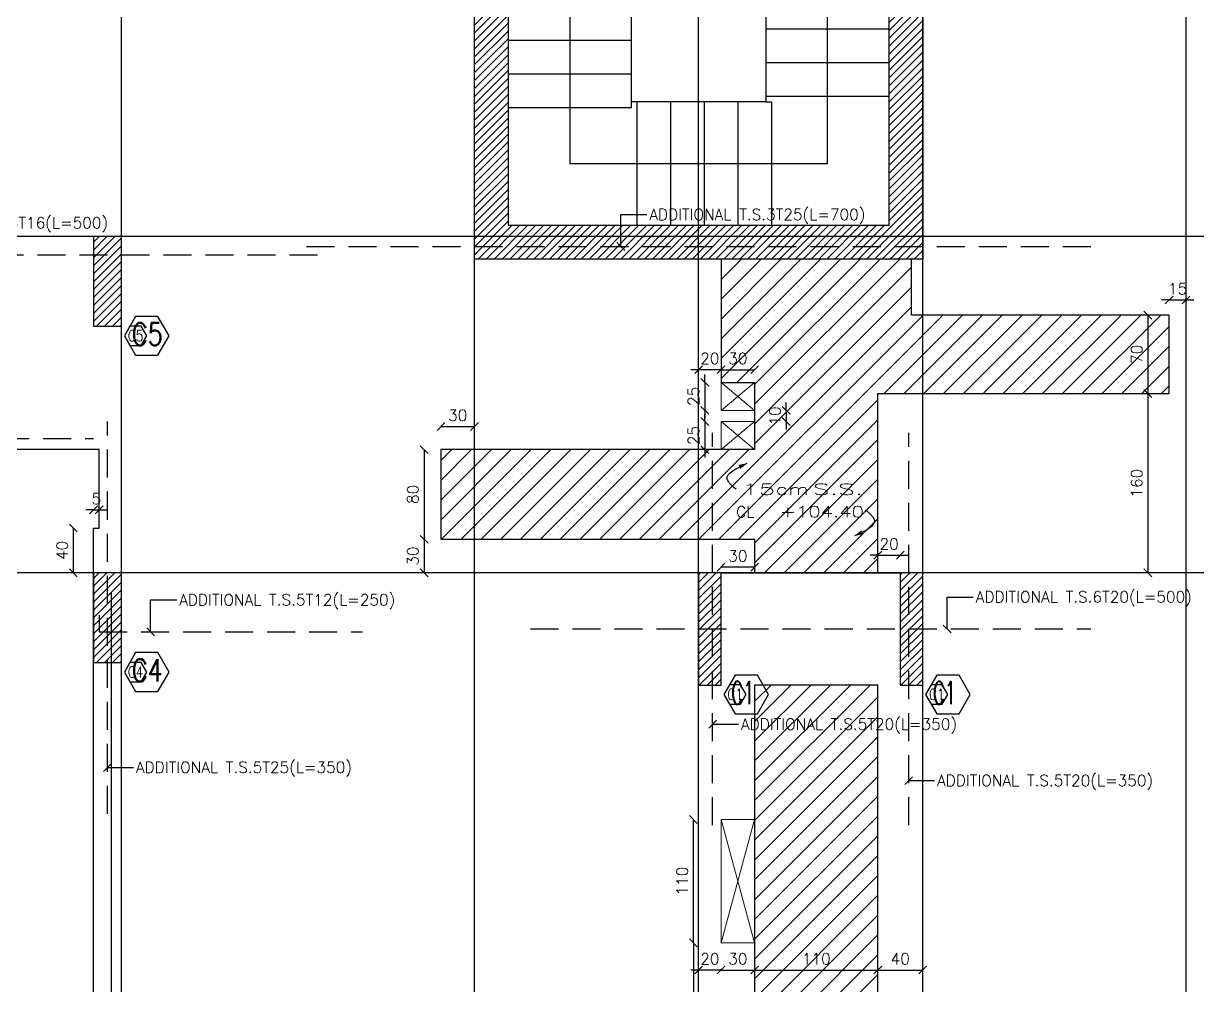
# Model space of a CAD drawing. Header units: inches. Extents: x -48 to 777, y -156 to 510.
# Drawn here: x 328.15 to 338.63, y 236.18 to 244.76 of the extents above; entities that cross this region are included whole.
import ezdxf
from ezdxf.enums import TextEntityAlignment as Align

# ---------------------------------------------------------------- set-up
doc = ezdxf.new("R2010")
doc.units = ezdxf.units.IN
doc.header["$MEASUREMENT"] = 0
doc.linetypes.add('HIDDEN', pattern=[0.375, 0.25, -0.125])
doc.layers.get('Defpoints').update_dxf_attribs({"lineweight": 5})
for name, color, linetype in [('Str-Axes', 8, 'Continuous'), ('str-col-hatch', 8, 'Continuous'), ('str-COL-TAG-100', 1, 'Continuous'), ('str-COL-TAG-50', 7, 'Continuous'), ('str-columns', 3, 'Continuous'), ('str-slab-bottom-reinf.', 1, 'Continuous'), ('str-slab-top', 1, 'Continuous'), ('str-stairs', 2, 'Continuous'), ('str-sunken-slabs', 5, 'Continuous'), ('str-walls', 5, 'Continuous')]:
    doc.layers.add(name, color=color, linetype=linetype)
doc.layers.add('str-shaft', color=1, linetype='Continuous', lineweight=5)
doc.styles.add('ROMAN', font='ROMANS.SHX')
doc.styles.add('ROMANS', font='romans__.ttf', dxfattribs={"height": 0.14})
doc.dimstyles.new('structure', dxfattribs={"dimtxt": 0.1, "dimasz": 0.07, "dimexe": 0.18, "dimexo": 1, "dimgap": 0.05, "dimtad": 1, "dimdec": 1, "dimlfac": 100, "dimrnd": 0.5, "dimdsep": 46, "dimtxsty": 'ROMAN', "dimblk1": 'OBLIQUE', "dimblk2": 'OBLIQUE', "dimsah": 1, "dimcen": 0.009, "dimse1": 1, "dimse2": 1, "dimclrd": 4, "dimclre": 9, "dimclrt": 1, "dimadec": 0, "dimazin": 0, "dimtfac": 0.066667, "dimtdec": 1, "dimtix": 1, "dimtmove": 2, "dimatfit": 3, "dimldrblk": 'OBLIQUE', "dimfxl": 0.18, "dimtolj": 1, "dimarcsym": 0})

# ---------------------------------------------------------------- blocks, each defined once
blk = doc.blocks.new('tags')
at = {"layer": 'str-COL-TAG-100', "color": 2}
blk.add_lwpolyline([(0.125, -0.262), (0.325, -0.262), (0.425, -0.088), (0.325, 0.085), (0.125, 0.085), (0.025, -0.088)], close=True, dxfattribs=at)
at = {"layer": 'str-COL-TAG-50', "color": 2}
blk.add_lwpolyline([(0.075, -0.175), (0.175, -0.175), (0.225, -0.088), (0.175, -0.002), (0.075, -0.002), (0.025, -0.088)], close=True, dxfattribs=at)
at = {"layer": 'str-COL-TAG-100', "color": 1, "style": 'ROMANS', "width": 0.699426}
blk.add_attdef('NUMBER', text='', height=0.2, dxfattribs=at).set_placement((0.092, -0.174), (0.368, -0.174), align=Align.FIT)
at = {"layer": 'str-COL-TAG-50', "color": 1, "style": 'ROMANS', "width": 0.697102}
blk.add_attdef('NUMBER', text='', height=0.1, dxfattribs=at).set_placement((0.056, -0.138), (0.194, -0.138), align=Align.FIT)
blk = doc.blocks.new('_Oblique')
at = {"color": 0, "linetype": 'ByBlock', "lineweight": -2}
blk.add_line((-0.5, -0.5), (0.5, 0.5), dxfattribs=at)
blk = doc.blocks.new('DALLE-P')
at = {"color": 5}
for points in [[(-4.66, 3.29, 0, 0.4, 0), (-5.35, 2.97, 0.4, 0.4, 0)], [(4.91, -3.19, 0, 0.4, 0), (5.6, -2.87, 0.4, 0.4, 0)]]:
    blk.add_lwpolyline(points, format="xyseb", dxfattribs=at)
for points in [[(-5.65, 0.97), (-6.44, 1.88), (-4.66, 3.29)], [(5.9, -0.87), (6.69, -1.78), (4.91, -3.19)]]:
    blk.add_spline(points, degree=3, dxfattribs=at)
at = {"color": 1, "style": 'ROMANS', "width": 1.302339}
blk.add_text('cm', height=1, dxfattribs=at).set_placement((-2.15, 0.47), (0.85, 0.47), align=Align.FIT)
at = {"color": 1, "style": 'ROMANS'}
blk.add_text('CL', height=1, dxfattribs=at).set_placement((-5.65, -1.53))
for tag, width, p, p2 in [('SLABTHICKNESS', 1.557299, (-5.15, 0.47), (-2.15, 0.47)), ('SLABTYPE', 1.86013, (1.2, 0.47), (5.7, 0.47)), ('CONCRETELEVEL', 1.620528, (-1.75, -1.53), (5.75, -1.53))]:
    blk.add_attdef(tag, text='', height=1, dxfattribs=dict(at, width=width)).set_placement(p, p2, align=Align.FIT)
blk = doc.blocks.new('*D1609')
at = {"layer": 'Defpoints', "color": 0, "transparency": 16777216}
for p in [(332.177, 241.163), (331.877, 240.957), (332.177, 240.957)]:
    blk.add_point(p, dxfattribs=at)
at = {"layer": 'str-sunken-slabs', "color": 4, "lineweight": -2, "transparency": 16777216}
blk.add_line((331.877, 241.163), (332.177, 241.163), dxfattribs=at)
at = {"layer": 'str-sunken-slabs', "color": 4, "lineweight": -2, "transparency": 16777216, "xscale": 0.07, "yscale": 0.07, "zscale": 0.07, "rotation": 180}
blk.add_blockref('_Oblique', (331.877, 241.163), dxfattribs=at)
at = {"layer": 'str-sunken-slabs', "color": 4, "lineweight": -2, "transparency": 16777216, "xscale": 0.07, "yscale": 0.07, "zscale": 0.07}
blk.add_blockref('_Oblique', (332.177, 241.163), dxfattribs=at)
at = {"layer": 'str-sunken-slabs', "color": 1, "transparency": 16777216, "insert": (332.027, 241.263), "char_height": 0.1, "attachment_point": 5, "style": 'ROMAN'}
blk.add_mtext('\\A1;30', dxfattribs=at)
blk = doc.blocks.new('*D1610')
at = {"layer": 'Defpoints', "color": 0, "transparency": 16777216}
for p in [(331.877, 240.957), (331.727, 240.157), (331.877, 240.157)]:
    blk.add_point(p, dxfattribs=at)
at = {"layer": 'str-sunken-slabs', "color": 4, "lineweight": -2, "transparency": 16777216}
blk.add_line((331.727, 240.957), (331.727, 240.157), dxfattribs=at)
at = {"layer": 'str-sunken-slabs', "color": 4, "lineweight": -2, "transparency": 16777216, "xscale": 0.07, "yscale": 0.07, "zscale": 0.07}
for p, rotation in [((331.727, 240.957), 90), ((331.727, 240.157), 270)]:
    blk.add_blockref('_Oblique', p, dxfattribs=dict(at, rotation=rotation))
at = {"layer": 'str-sunken-slabs', "color": 1, "transparency": 16777216, "insert": (331.627, 240.557), "char_height": 0.1, "attachment_point": 5, "rotation": 90, "style": 'ROMAN'}
blk.add_mtext('\\A1;80', dxfattribs=at)
blk = doc.blocks.new('*D1611')
at = {"layer": 'Defpoints', "color": 0, "transparency": 16777216}
for p in [(331.877, 240.157), (331.727, 239.857), (331.877, 239.857)]:
    blk.add_point(p, dxfattribs=at)
at = {"layer": 'str-sunken-slabs', "color": 4, "lineweight": -2, "transparency": 16777216}
blk.add_line((331.727, 240.157), (331.727, 239.857), dxfattribs=at)
at = {"layer": 'str-sunken-slabs', "color": 4, "lineweight": -2, "transparency": 16777216, "xscale": 0.07, "yscale": 0.07, "zscale": 0.07}
for p, rotation in [((331.727, 240.157), 90), ((331.727, 239.857), 270)]:
    blk.add_blockref('_Oblique', p, dxfattribs=dict(at, rotation=rotation))
at = {"layer": 'str-sunken-slabs', "color": 1, "transparency": 16777216, "insert": (331.627, 240.007), "char_height": 0.1, "attachment_point": 5, "rotation": 90, "style": 'ROMAN'}
blk.add_mtext('\\A1;30', dxfattribs=at)
blk = doc.blocks.new('*D1612')
at = {"layer": 'Defpoints', "color": 0, "transparency": 16777216}
for p in [(338.527, 242.292), (338.377, 242.157), (338.527, 242.157)]:
    blk.add_point(p, dxfattribs=at)
at = {"layer": 'str-sunken-slabs', "color": 4, "lineweight": -2, "transparency": 16777216}
for p, q in [((338.377, 242.292), (338.307, 242.292)), ((338.377, 242.292), (338.527, 242.292)), ((338.527, 242.292), (338.597, 242.292))]:
    blk.add_line(p, q, dxfattribs=at)
at = {"layer": 'str-sunken-slabs', "color": 4, "lineweight": -2, "transparency": 16777216, "xscale": 0.07, "yscale": 0.07, "zscale": 0.07}
blk.add_blockref('_Oblique', (338.377, 242.292), dxfattribs=at)
at = {"layer": 'str-sunken-slabs', "color": 4, "lineweight": -2, "transparency": 16777216, "xscale": 0.07, "yscale": 0.07, "zscale": 0.07, "rotation": 180}
blk.add_blockref('_Oblique', (338.527, 242.292), dxfattribs=at)
at = {"layer": 'str-sunken-slabs', "color": 1, "transparency": 16777216, "insert": (338.452, 242.392), "char_height": 0.1, "attachment_point": 5, "style": 'ROMAN'}
blk.add_mtext('\\A1;15', dxfattribs=at)
blk = doc.blocks.new('*D1613')
at = {"layer": 'Defpoints', "color": 0, "transparency": 16777216}
for p in [(338.377, 242.157), (338.186, 241.457), (338.377, 241.457)]:
    blk.add_point(p, dxfattribs=at)
at = {"layer": 'str-sunken-slabs', "color": 4, "lineweight": -2, "transparency": 16777216}
blk.add_line((338.186, 242.157), (338.186, 241.457), dxfattribs=at)
at = {"layer": 'str-sunken-slabs', "color": 4, "lineweight": -2, "transparency": 16777216, "xscale": 0.07, "yscale": 0.07, "zscale": 0.07}
for p, rotation in [((338.186, 242.157), 90), ((338.186, 241.457), 270)]:
    blk.add_blockref('_Oblique', p, dxfattribs=dict(at, rotation=rotation))
at = {"layer": 'str-sunken-slabs', "color": 1, "transparency": 16777216, "insert": (338.086, 241.807), "char_height": 0.1, "attachment_point": 5, "rotation": 90, "style": 'ROMAN'}
blk.add_mtext('\\A1;70', dxfattribs=at)
blk = doc.blocks.new('*D1614')
at = {"layer": 'Defpoints', "color": 0, "transparency": 16777216}
for p in [(338.377, 241.457), (338.186, 239.857), (338.377, 239.857)]:
    blk.add_point(p, dxfattribs=at)
at = {"layer": 'str-sunken-slabs', "color": 4, "lineweight": -2, "transparency": 16777216}
blk.add_line((338.186, 241.457), (338.186, 239.857), dxfattribs=at)
at = {"layer": 'str-sunken-slabs', "color": 4, "lineweight": -2, "transparency": 16777216, "xscale": 0.07, "yscale": 0.07, "zscale": 0.07}
for p, rotation in [((338.186, 241.457), 90), ((338.186, 239.857), 270)]:
    blk.add_blockref('_Oblique', p, dxfattribs=dict(at, rotation=rotation))
at = {"layer": 'str-sunken-slabs', "color": 1, "transparency": 16777216, "insert": (338.086, 240.657), "char_height": 0.1, "attachment_point": 5, "rotation": 90, "style": 'ROMAN'}
blk.add_mtext('\\A1;160', dxfattribs=at)
blk = doc.blocks.new('*D1776')
at = {"layer": 'Defpoints', "color": 0, "transparency": 16777216}
for p in [(328.827, 240.419), (328.777, 240.257), (328.827, 240.257)]:
    blk.add_point(p, dxfattribs=at)
at = {"layer": 'str-sunken-slabs', "color": 4, "lineweight": -2, "transparency": 16777216}
for p, q in [((328.777, 240.419), (328.707, 240.419)), ((328.777, 240.419), (328.827, 240.419)), ((328.827, 240.419), (328.897, 240.419))]:
    blk.add_line(p, q, dxfattribs=at)
at = {"layer": 'str-sunken-slabs', "color": 4, "lineweight": -2, "transparency": 16777216, "xscale": 0.07, "yscale": 0.07, "zscale": 0.07}
blk.add_blockref('_Oblique', (328.777, 240.419), dxfattribs=at)
at = {"layer": 'str-sunken-slabs', "color": 4, "lineweight": -2, "transparency": 16777216, "xscale": 0.07, "yscale": 0.07, "zscale": 0.07, "rotation": 180}
blk.add_blockref('_Oblique', (328.827, 240.419), dxfattribs=at)
at = {"layer": 'str-sunken-slabs', "color": 1, "transparency": 16777216, "insert": (328.802, 240.519), "char_height": 0.1, "attachment_point": 5, "style": 'ROMAN'}
blk.add_mtext('\\A1;5', dxfattribs=at)
blk = doc.blocks.new('*D1777')
at = {"layer": 'Defpoints', "color": 0, "transparency": 16777216}
for p in [(328.777, 240.257), (328.596, 239.857), (328.777, 239.857)]:
    blk.add_point(p, dxfattribs=at)
at = {"layer": 'str-sunken-slabs', "color": 4, "lineweight": -2, "transparency": 16777216}
blk.add_line((328.596, 240.257), (328.596, 239.857), dxfattribs=at)
at = {"layer": 'str-sunken-slabs', "color": 4, "lineweight": -2, "transparency": 16777216, "xscale": 0.07, "yscale": 0.07, "zscale": 0.07}
for p, rotation in [((328.596, 240.257), 90), ((328.596, 239.857), 270)]:
    blk.add_blockref('_Oblique', p, dxfattribs=dict(at, rotation=rotation))
at = {"layer": 'str-sunken-slabs', "color": 1, "transparency": 16777216, "insert": (328.496, 240.057), "char_height": 0.1, "attachment_point": 5, "rotation": 90, "style": 'ROMAN'}
blk.add_mtext('\\A1;40', dxfattribs=at)
blk = doc.blocks.new('*D2027')
at = {"layer": 'Defpoints', "color": 0, "transparency": 16777216}
for p in [(334.377, 236.557), (334.677, 236.557), (334.677, 236.314)]:
    blk.add_point(p, dxfattribs=at)
at = {"layer": 'str-shaft', "color": 4, "lineweight": -2, "transparency": 16777216}
blk.add_line((334.377, 236.314), (334.677, 236.314), dxfattribs=at)
at = {"layer": 'str-shaft', "color": 4, "lineweight": -2, "transparency": 16777216, "xscale": 0.07, "yscale": 0.07, "zscale": 0.07, "rotation": 180}
blk.add_blockref('_Oblique', (334.377, 236.314), dxfattribs=at)
at = {"layer": 'str-shaft', "color": 4, "lineweight": -2, "transparency": 16777216, "xscale": 0.07, "yscale": 0.07, "zscale": 0.07}
blk.add_blockref('_Oblique', (334.677, 236.314), dxfattribs=at)
at = {"layer": 'str-shaft', "color": 1, "transparency": 16777216, "insert": (334.527, 236.414), "char_height": 0.1, "attachment_point": 5, "style": 'ROMAN'}
blk.add_mtext('\\A1;30', dxfattribs=at)
blk = doc.blocks.new('*D2028')
at = {"layer": 'Defpoints', "color": 0, "transparency": 16777216}
for p in [(334.13, 237.657), (334.377, 237.657), (334.377, 236.557)]:
    blk.add_point(p, dxfattribs=at)
at = {"layer": 'str-shaft', "color": 4, "lineweight": -2, "transparency": 16777216}
blk.add_line((334.13, 236.557), (334.13, 237.657), dxfattribs=at)
at = {"layer": 'str-shaft', "color": 4, "lineweight": -2, "transparency": 16777216, "xscale": 0.07, "yscale": 0.07, "zscale": 0.07}
for p, rotation in [((334.13, 237.657), 90), ((334.13, 236.557), 270)]:
    blk.add_blockref('_Oblique', p, dxfattribs=dict(at, rotation=rotation))
at = {"layer": 'str-shaft', "color": 1, "transparency": 16777216, "insert": (334.03, 237.107), "char_height": 0.1, "attachment_point": 5, "rotation": 90, "style": 'ROMAN'}
blk.add_mtext('\\A1;110', dxfattribs=at)
blk = doc.blocks.new('*D2031')
at = {"layer": 'Defpoints', "color": 0, "transparency": 16777216}
for p in [(334.177, 236.314), (334.177, 236.314), (334.377, 236.314)]:
    blk.add_point(p, dxfattribs=at)
at = {"layer": 'str-shaft', "color": 4, "lineweight": -2, "transparency": 16777216}
for p, q in [((334.177, 236.314), (334.107, 236.314)), ((334.377, 236.314), (334.177, 236.314)), ((334.377, 236.314), (334.447, 236.314))]:
    blk.add_line(p, q, dxfattribs=at)
at = {"layer": 'str-shaft', "color": 4, "lineweight": -2, "transparency": 16777216, "xscale": 0.07, "yscale": 0.07, "zscale": 0.07}
blk.add_blockref('_Oblique', (334.177, 236.314), dxfattribs=at)
at = {"layer": 'str-shaft', "color": 4, "lineweight": -2, "transparency": 16777216, "xscale": 0.07, "yscale": 0.07, "zscale": 0.07, "rotation": 180}
blk.add_blockref('_Oblique', (334.377, 236.314), dxfattribs=at)
at = {"layer": 'str-shaft', "color": 1, "transparency": 16777216, "insert": (334.277, 236.414), "char_height": 0.1, "attachment_point": 5, "style": 'ROMAN'}
blk.add_mtext('\\A1;20', dxfattribs=at)
blk = doc.blocks.new('*D2021')
at = {"layer": 'Defpoints', "color": 0, "transparency": 16777216}
for p in [(334.13, 236.557), (334.13, 234.457), (334.13, 234.457)]:
    blk.add_point(p, dxfattribs=at)
at = {"layer": 'str-shaft', "color": 4, "lineweight": -2, "transparency": 16777216}
blk.add_line((334.13, 236.557), (334.13, 234.457), dxfattribs=at)
at = {"layer": 'str-shaft', "color": 4, "lineweight": -2, "transparency": 16777216, "xscale": 0.07, "yscale": 0.07, "zscale": 0.07}
for p, rotation in [((334.13, 236.557), 90), ((334.13, 234.457), 270)]:
    blk.add_blockref('_Oblique', p, dxfattribs=dict(at, rotation=rotation))
at = {"layer": 'str-shaft', "color": 1, "transparency": 16777216, "insert": (334.03, 235.507), "char_height": 0.1, "attachment_point": 5, "rotation": 90, "style": 'ROMAN'}
blk.add_mtext('\\A1;210', dxfattribs=at)
blk = doc.blocks.new('*D2022')
at = {"layer": 'Defpoints', "color": 0, "transparency": 16777216}
for p in [(334.677, 236.314), (335.777, 236.314), (335.777, 236.314)]:
    blk.add_point(p, dxfattribs=at)
at = {"layer": 'str-sunken-slabs', "color": 4, "lineweight": -2, "transparency": 16777216}
blk.add_line((334.677, 236.314), (335.777, 236.314), dxfattribs=at)
at = {"layer": 'str-sunken-slabs', "color": 4, "lineweight": -2, "transparency": 16777216, "xscale": 0.07, "yscale": 0.07, "zscale": 0.07, "rotation": 180}
blk.add_blockref('_Oblique', (334.677, 236.314), dxfattribs=at)
at = {"layer": 'str-sunken-slabs', "color": 4, "lineweight": -2, "transparency": 16777216, "xscale": 0.07, "yscale": 0.07, "zscale": 0.07}
blk.add_blockref('_Oblique', (335.777, 236.314), dxfattribs=at)
at = {"layer": 'str-sunken-slabs', "color": 1, "transparency": 16777216, "insert": (335.227, 236.414), "char_height": 0.1, "attachment_point": 5, "style": 'ROMAN'}
blk.add_mtext('\\A1;110', dxfattribs=at)
blk = doc.blocks.new('*D2023')
at = {"layer": 'Defpoints', "color": 0, "transparency": 16777216}
for p in [(335.777, 236.314), (336.177, 236.314), (336.177, 236.314)]:
    blk.add_point(p, dxfattribs=at)
at = {"layer": 'str-sunken-slabs', "color": 4, "lineweight": -2, "transparency": 16777216}
blk.add_line((335.777, 236.314), (336.177, 236.314), dxfattribs=at)
at = {"layer": 'str-sunken-slabs', "color": 4, "lineweight": -2, "transparency": 16777216, "xscale": 0.07, "yscale": 0.07, "zscale": 0.07, "rotation": 180}
blk.add_blockref('_Oblique', (335.777, 236.314), dxfattribs=at)
at = {"layer": 'str-sunken-slabs', "color": 4, "lineweight": -2, "transparency": 16777216, "xscale": 0.07, "yscale": 0.07, "zscale": 0.07}
blk.add_blockref('_Oblique', (336.177, 236.314), dxfattribs=at)
at = {"layer": 'str-sunken-slabs', "color": 1, "transparency": 16777216, "insert": (335.977, 236.414), "char_height": 0.1, "attachment_point": 5, "style": 'ROMAN'}
blk.add_mtext('\\A1;40', dxfattribs=at)
blk = doc.blocks.new('*D2045')
at = {"layer": 'Defpoints', "color": 0, "transparency": 16777216}
for p in [(334.677, 241.67), (334.377, 241.557), (334.677, 241.557)]:
    blk.add_point(p, dxfattribs=at)
at = {"layer": 'str-shaft', "color": 4, "lineweight": -2, "transparency": 16777216}
blk.add_line((334.377, 241.67), (334.677, 241.67), dxfattribs=at)
at = {"layer": 'str-shaft', "color": 4, "lineweight": -2, "transparency": 16777216, "xscale": 0.07, "yscale": 0.07, "zscale": 0.07, "rotation": 180}
blk.add_blockref('_Oblique', (334.377, 241.67), dxfattribs=at)
at = {"layer": 'str-shaft', "color": 4, "lineweight": -2, "transparency": 16777216, "xscale": 0.07, "yscale": 0.07, "zscale": 0.07}
blk.add_blockref('_Oblique', (334.677, 241.67), dxfattribs=at)
at = {"layer": 'str-shaft', "color": 1, "transparency": 16777216, "insert": (334.527, 241.77), "char_height": 0.1, "attachment_point": 5, "style": 'ROMAN'}
blk.add_mtext('\\A1;30', dxfattribs=at)
blk = doc.blocks.new('*D2046')
at = {"layer": 'Defpoints', "color": 0, "transparency": 16777216}
for p in [(334.377, 241.557), (334.232, 241.307), (334.377, 241.307)]:
    blk.add_point(p, dxfattribs=at)
at = {"layer": 'str-shaft', "color": 4, "lineweight": -2, "transparency": 16777216}
for p, q in [((334.232, 241.557), (334.232, 241.627)), ((334.232, 241.557), (334.232, 241.307)), ((334.232, 241.307), (334.232, 241.237))]:
    blk.add_line(p, q, dxfattribs=at)
at = {"layer": 'str-shaft', "color": 4, "lineweight": -2, "transparency": 16777216, "xscale": 0.07, "yscale": 0.07, "zscale": 0.07}
for p, rotation in [((334.232, 241.557), 270), ((334.232, 241.307), 90)]:
    blk.add_blockref('_Oblique', p, dxfattribs=dict(at, rotation=rotation))
at = {"layer": 'str-shaft', "color": 1, "transparency": 16777216, "insert": (334.132, 241.432), "char_height": 0.1, "attachment_point": 5, "rotation": 90, "style": 'ROMAN'}
blk.add_mtext('\\A1;25', dxfattribs=at)
blk = doc.blocks.new('*D2047')
at = {"layer": 'Defpoints', "color": 0, "transparency": 16777216}
for p in [(334.377, 241.207), (334.232, 240.957), (334.377, 240.957)]:
    blk.add_point(p, dxfattribs=at)
at = {"layer": 'str-shaft', "color": 4, "lineweight": -2, "transparency": 16777216}
for p, q in [((334.232, 241.207), (334.232, 241.277)), ((334.232, 241.207), (334.232, 240.957)), ((334.232, 240.957), (334.232, 240.887))]:
    blk.add_line(p, q, dxfattribs=at)
at = {"layer": 'str-shaft', "color": 4, "lineweight": -2, "transparency": 16777216, "xscale": 0.07, "yscale": 0.07, "zscale": 0.07}
for p, rotation in [((334.232, 241.207), 270), ((334.232, 240.957), 90)]:
    blk.add_blockref('_Oblique', p, dxfattribs=dict(at, rotation=rotation))
at = {"layer": 'str-shaft', "color": 1, "transparency": 16777216, "insert": (334.132, 241.082), "char_height": 0.1, "attachment_point": 5, "rotation": 90, "style": 'ROMAN'}
blk.add_mtext('\\A1;25', dxfattribs=at)
blk = doc.blocks.new('*D2048')
at = {"layer": 'Defpoints', "color": 0, "transparency": 16777216}
for p in [(334.677, 241.307), (334.677, 241.207), (334.959, 241.207)]:
    blk.add_point(p, dxfattribs=at)
at = {"layer": 'str-shaft', "color": 4, "lineweight": -2, "transparency": 16777216}
for p, q in [((334.959, 241.307), (334.959, 241.377)), ((334.959, 241.307), (334.959, 241.207)), ((334.959, 241.207), (334.959, 241.137))]:
    blk.add_line(p, q, dxfattribs=at)
at = {"layer": 'str-shaft', "color": 4, "lineweight": -2, "transparency": 16777216, "xscale": 0.07, "yscale": 0.07, "zscale": 0.07}
for p, rotation in [((334.959, 241.307), 270), ((334.959, 241.207), 90)]:
    blk.add_blockref('_Oblique', p, dxfattribs=dict(at, rotation=rotation))
at = {"layer": 'str-shaft', "color": 1, "transparency": 16777216, "insert": (334.859, 241.257), "char_height": 0.1, "attachment_point": 5, "rotation": 90, "style": 'ROMAN'}
blk.add_mtext('\\A1;10', dxfattribs=at)
blk = doc.blocks.new('*D2049')
at = {"layer": 'Defpoints', "color": 0, "transparency": 16777216}
for p in [(334.177, 241.67), (334.177, 241.67), (334.377, 241.67)]:
    blk.add_point(p, dxfattribs=at)
at = {"layer": 'str-shaft', "color": 4, "lineweight": -2, "transparency": 16777216}
for p, q in [((334.177, 241.67), (334.107, 241.67)), ((334.377, 241.67), (334.177, 241.67)), ((334.377, 241.67), (334.447, 241.67))]:
    blk.add_line(p, q, dxfattribs=at)
at = {"layer": 'str-shaft', "color": 4, "lineweight": -2, "transparency": 16777216, "xscale": 0.07, "yscale": 0.07, "zscale": 0.07}
blk.add_blockref('_Oblique', (334.177, 241.67), dxfattribs=at)
at = {"layer": 'str-shaft', "color": 4, "lineweight": -2, "transparency": 16777216, "xscale": 0.07, "yscale": 0.07, "zscale": 0.07, "rotation": 180}
blk.add_blockref('_Oblique', (334.377, 241.67), dxfattribs=at)
at = {"layer": 'str-shaft', "color": 1, "transparency": 16777216, "insert": (334.277, 241.77), "char_height": 0.1, "attachment_point": 5, "style": 'ROMAN'}
blk.add_mtext('\\A1;20', dxfattribs=at)
blk = doc.blocks.new('*D2050')
at = {"layer": 'Defpoints', "color": 0, "transparency": 16777216}
for p in [(334.377, 239.908), (334.377, 239.857), (334.677, 239.857)]:
    blk.add_point(p, dxfattribs=at)
at = {"layer": 'str-sunken-slabs', "color": 4, "lineweight": -2, "transparency": 16777216}
blk.add_line((334.677, 239.908), (334.377, 239.908), dxfattribs=at)
at = {"layer": 'str-sunken-slabs', "color": 4, "lineweight": -2, "transparency": 16777216, "xscale": 0.07, "yscale": 0.07, "zscale": 0.07, "rotation": 180}
blk.add_blockref('_Oblique', (334.377, 239.908), dxfattribs=at)
at = {"layer": 'str-sunken-slabs', "color": 4, "lineweight": -2, "transparency": 16777216, "xscale": 0.07, "yscale": 0.07, "zscale": 0.07}
blk.add_blockref('_Oblique', (334.677, 239.908), dxfattribs=at)
at = {"layer": 'str-sunken-slabs', "color": 1, "transparency": 16777216, "insert": (334.527, 240.008), "char_height": 0.1, "attachment_point": 5, "style": 'ROMAN'}
blk.add_mtext('\\A1;30', dxfattribs=at)
blk = doc.blocks.new('*D2051')
at = {"layer": 'Defpoints', "color": 0, "transparency": 16777216}
for p in [(335.977, 240.015), (335.777, 239.857), (335.977, 239.857)]:
    blk.add_point(p, dxfattribs=at)
at = {"layer": 'str-sunken-slabs', "color": 4, "lineweight": -2, "transparency": 16777216}
for p, q in [((335.777, 240.015), (335.707, 240.015)), ((335.777, 240.015), (335.977, 240.015)), ((335.977, 240.015), (336.047, 240.015))]:
    blk.add_line(p, q, dxfattribs=at)
at = {"layer": 'str-sunken-slabs', "color": 4, "lineweight": -2, "transparency": 16777216, "xscale": 0.07, "yscale": 0.07, "zscale": 0.07}
blk.add_blockref('_Oblique', (335.777, 240.015), dxfattribs=at)
at = {"layer": 'str-sunken-slabs', "color": 4, "lineweight": -2, "transparency": 16777216, "xscale": 0.07, "yscale": 0.07, "zscale": 0.07, "rotation": 180}
blk.add_blockref('_Oblique', (335.977, 240.015), dxfattribs=at)
at = {"layer": 'str-sunken-slabs', "color": 1, "transparency": 16777216, "insert": (335.877, 240.115), "char_height": 0.1, "attachment_point": 5, "style": 'ROMAN'}
blk.add_mtext('\\A1;20', dxfattribs=at)

msp = doc.modelspace()

# ---------------------------------------------------------------- hatches: boundary and pattern name
at = {"layer": 'str-col-hatch'}
h = msp.add_hatch(dxfattribs=at)
h.set_pattern_fill('ANSI31', color=256, scale=0.4)
h.set_pattern_definition([(45, (-367.35302, 191.347635), (-0.035355339, 0.035355339), [])])
h.paths.add_polyline_path([(328.77678, 242.85688), (328.77678, 242.05688), (329.02678, 242.05688), (329.02678, 242.85688)])
h = msp.add_hatch(dxfattribs=at)
h.set_pattern_fill('ANSI31', color=256, scale=0.4)
h.set_pattern_definition([(45, (-367.35302, 188.347635), (-0.035355339, 0.035355339), [])])
h.paths.add_polyline_path([(328.77678, 239.85688), (328.77678, 239.05688), (329.02678, 239.05688), (329.02678, 239.85688)])
h = msp.add_hatch(dxfattribs=at)
h.set_pattern_fill('ANSI31', color=256, scale=0.4)
h.set_pattern_definition([(45, (-362.00302, 188.047635), (-0.035355339, 0.035355339), [])])
h.paths.add_polyline_path([(334.17678, 239.85688), (334.17678, 238.85688), (334.37678, 238.85688), (334.37678, 239.85688)])
h = msp.add_hatch(dxfattribs=at)
h.set_pattern_fill('ANSI31', color=256, scale=0.4)
h.set_pattern_definition([(45, (-360.20302, 188.047635), (-0.035355339, 0.035355339), [])])
h.paths.add_polyline_path([(335.97678, 239.85688), (335.97678, 238.85688), (336.17678, 238.85688), (336.17678, 239.85688)])
at = {"layer": 'str-sunken-slabs'}
h = msp.add_hatch(dxfattribs=at)
h.set_pattern_fill('ANSI31', color=8)
h.set_pattern_definition([(45, (-55, -6e-10), (-0.088388348, 0.088388348), [])])
h.paths.add_polyline_path([(335.92678, 233.45688), (334.67678, 233.45688), (334.67678, 232.15688), (334.67678, 231.05688), (335.92678, 231.05688)])
h.paths.add_polyline_path([(334.67678, 240.15688), (334.67678, 239.85688), (335.77678, 239.85688), (335.77678, 241.45688), (338.37678, 241.45688), (338.37678, 242.15688), (336.07678, 242.15688), (336.07678, 242.65688), (334.37678, 242.65688), (334.37678, 241.55688), (334.67678, 241.55688), (334.67678, 241.30688), (334.67678, 240.95688), (331.87678, 240.95688), (331.87678, 240.15688), (334.37678, 240.15688)])
h.paths.add_polyline_path([(334.67678, 238.85688), (334.67678, 237.65688), (334.67678, 234.45688), (335.77678, 234.45688), (335.77678, 238.85688)])
at = {"layer": 'str-walls'}
h = msp.add_hatch(dxfattribs=at)
h.set_pattern_fill('ANSI31', color=8, scale=0.4)
h.set_pattern_definition([(45, (-264, -1e-08), (-0.035355339, 0.035355339), [])])
h.paths.add_polyline_path([(332.47678, 245.91845), (332.47678, 242.95845), (335.87678, 242.95845), (335.87678, 245.91845), (336.17678, 245.91845), (336.17678, 242.65688), (332.17679, 242.65686), (332.17677, 245.91845)])
h = msp.add_hatch(dxfattribs=at)
h.set_pattern_fill('ANSI31', color=8, scale=0.4)
h.set_pattern_definition([(45, (-264, -1e-08), (-0.035355339, 0.035355339), [])])
h.paths.add_polyline_path([(332.47678, 245.91845), (332.47678, 242.95845), (335.87678, 242.95845), (335.87678, 245.91845), (336.17678, 245.91845), (336.17678, 242.65688), (332.17679, 242.65686), (332.17677, 245.91845)])

# ---------------------------------------------------------------- linework, layer by layer
at = {"layer": 'Str-Axes', "ltscale": 0.1}
for p, q in [((329.02678, 221.25688), (329.02678, 260.35831)), ((332.17678, 221.25688), (332.17678, 260.35831)), ((334.17678, 221.25688), (334.17678, 260.35831)), ((336.17678, 221.25688), (336.17678, 260.35831)), ((338.52678, 221.25688), (338.52678, 260.35831)), ((347.62657, 242.85845), (319.32678, 242.85845)), ((347.62657, 239.85688), (319.32678, 239.85688))]:
    msp.add_line(p, q, dxfattribs=at)
at = {"layer": 'str-columns'}
for points in [[(328.77678, 242.05688), (329.02678, 242.05688), (329.02678, 242.85688), (328.77678, 242.85688)], [(328.77678, 239.05688), (329.02678, 239.05688), (329.02678, 239.85688), (328.77678, 239.85688)], [(334.17678, 238.85688), (334.37678, 238.85688), (334.37678, 239.85688), (334.17678, 239.85688)], [(335.97678, 238.85688), (336.17678, 238.85688), (336.17678, 239.85688), (335.97678, 239.85688)]]:
    msp.add_lwpolyline(points, close=True, dxfattribs=at)
at = {"layer": 'str-shaft'}
for p, q in [((334.67678, 241.55688), (334.37678, 241.30688)), ((334.67678, 241.30688), (334.37678, 241.55688)), ((334.67678, 241.20688), (334.37678, 240.95688)), ((334.37678, 241.20688), (334.67678, 240.95688)), ((334.67678, 237.65688), (334.37678, 236.55688)), ((334.67678, 236.55688), (334.37678, 237.65688))]:
    msp.add_line(p, q, dxfattribs=at)
for points in [[(334.67678, 241.55688), (334.37678, 241.55688), (334.37678, 241.30688), (334.67678, 241.30688)], [(334.67678, 241.20688), (334.37678, 241.20688), (334.37678, 240.95688), (334.67678, 240.95688)], [(334.67678, 237.65688), (334.37678, 237.65688), (334.37678, 236.55688), (334.67678, 236.55688)]]:
    msp.add_lwpolyline(points, close=True, dxfattribs=at)
at = {"layer": 'str-slab-bottom-reinf.'}
msp.add_line((328.93699, 233.67889), (328.93699, 239.67889), dxfattribs=at)
at = {"layer": 'str-slab-top', "linetype": 'HIDDEN'}
for p, q in [((330.67678, 242.76882), (337.67678, 242.76882)), ((328.90178, 237.70688), (328.90178, 241.20688)), ((334.30178, 237.60688), (334.30178, 241.10688)), ((336.05178, 237.60688), (336.05178, 241.10688)), ((332.67678, 239.35688), (337.67678, 239.35688))]:
    msp.add_line(p, q, dxfattribs=at)
for points in [[(326.02678, 242.84429), (326.02678, 242.69429), (330.87678, 242.69429)], [(328.82678, 239.48095), (328.82678, 239.33095), (331.17678, 239.33095)]]:
    msp.add_lwpolyline(points, dxfattribs=at)
at = {"layer": 'str-stairs'}
for p, q in [((333.57678, 244.00845), (333.57678, 244.05845)), ((333.62678, 244.05845), (333.62678, 242.95845)), ((333.92678, 244.05845), (333.92678, 242.95845)), ((334.22678, 244.05845), (334.22678, 242.95845)), ((334.52678, 244.05845), (334.52678, 242.95845)), ((334.77678, 244.05845), (334.82678, 244.05845)), ((334.82678, 244.05845), (334.82678, 242.95845))]:
    msp.add_line(p, q, dxfattribs=at)
at = {"layer": 'str-stairs', "color": 8}
msp.add_lwpolyline([(333.02678, 245.85845), (333.02678, 243.50845), (335.32678, 243.50845), (335.32678, 245.90845)], dxfattribs=at)
at = {"layer": 'str-stairs'}
msp.add_lwpolyline([(333.57678, 245.85845), (334.77678, 245.85845), (334.77678, 244.05845), (333.57678, 244.05845)], close=True, dxfattribs=at)
for points in [[(335.87678, 244.70845), (334.77678, 244.70845)], [(332.47678, 244.60845), (333.57678, 244.60845)], [(335.87678, 244.40845), (334.77678, 244.40845)], [(332.47678, 244.30845), (333.57678, 244.30845)], [(335.87678, 244.10845), (334.77678, 244.10845)], [(332.47678, 244.00845), (333.57678, 244.00845)]]:
    msp.add_lwpolyline(points, dxfattribs=at)
at = {"layer": 'str-sunken-slabs'}
for p, q in [((334.37678, 239.85688), (335.97678, 239.85688)), ((335.77678, 238.85688), (334.67678, 238.85688))]:
    msp.add_line(p, q, dxfattribs=at)
for points in [[(328.77678, 240.25688), (328.82678, 240.25688), (328.82678, 240.95682), (325.97678, 240.95682), (325.97678, 247.30845)], [(335.77678, 239.85688), (335.77678, 239.85688), (335.77678, 239.85688), (335.77678, 241.45688), (338.37678, 241.45688), (338.37678, 242.15688), (336.07678, 242.15688), (336.07678, 242.65688), (334.37678, 242.65688), (334.37678, 241.55688), (334.67678, 241.55688), (334.67678, 241.30688), (334.67678, 241.30688), (334.67678, 240.95688), (331.87678, 240.95688), (331.87678, 240.15688), (334.67678, 240.15688), (334.67678, 239.85688)], [(328.77678, 228.60688), (328.77678, 240.25688)], [(334.67678, 238.85688), (334.67678, 237.65688), (334.67678, 237.65688), (334.67678, 236.55688), (334.67678, 236.55688), (334.67678, 234.45688), (334.67678, 234.45688)], [(335.77678, 234.45688), (335.77678, 234.45688), (335.77678, 234.45688), (335.77678, 238.85688)]]:
    msp.add_lwpolyline(points, dxfattribs=at)
at = {"layer": 'str-sunken-slabs', "linetype": 'HIDDEN'}
msp.add_lwpolyline([(326.07678, 242.05688), (326.07678, 241.05688), (328.77678, 241.05688)], dxfattribs=at)
at = {"layer": 'str-walls'}
msp.add_lwpolyline([(332.47678, 245.91845), (332.47678, 242.95845), (335.87678, 242.95845), (335.87678, 245.91845), (336.17678, 245.91845), (336.17678, 242.65688), (332.17679, 242.65686), (332.17677, 245.91845)], close=True, dxfattribs=at)
msp.add_lwpolyline([(332.47678, 245.91845), (332.47678, 242.95845), (335.87678, 242.95845), (335.87678, 245.91845), (336.17678, 245.91845), (336.17678, 242.65688), (332.17679, 242.65686), (332.17677, 245.91845)], close=True, dxfattribs=at)

# ---------------------------------------------------------------- block references
at = {"layer": 'str-columns'}
ref = msp.add_blockref('tags', (329.02678, 242.06073), dxfattribs=at)
ref.add_attrib('NUMBER', 'C5', dxfattribs={"layer": 'str-COL-TAG-50', "color": 1, "height": 0.1, "style": 'ROMANS', "width": 0.63631}).set_placement((329.08297, 241.92323), (329.22056, 241.92323), align=Align.FIT)
ref.add_attrib('NUMBER', 'C5', dxfattribs={"layer": 'str-COL-TAG-100', "color": 1, "height": 0.2, "style": 'ROMANS', "width": 0.638431}).set_placement((329.11862, 241.88667), (329.39471, 241.88667), align=Align.FIT)
ref = msp.add_blockref('tags', (329.02678, 239.06073), dxfattribs=at)
ref.add_attrib('NUMBER', 'C4', dxfattribs={"layer": 'str-COL-TAG-50', "color": 1, "height": 0.1, "style": 'ROMANS', "width": 0.63631}).set_placement((329.08297, 238.92323), (329.22056, 238.92323), align=Align.FIT)
ref.add_attrib('NUMBER', 'C4', dxfattribs={"layer": 'str-COL-TAG-100', "color": 1, "height": 0.2, "style": 'ROMANS', "width": 0.638431}).set_placement((329.11862, 238.88667), (329.39471, 238.88667), align=Align.FIT)
ref = msp.add_blockref('tags', (334.37678, 238.86073), dxfattribs=at)
ref.add_attrib('NUMBER', 'C1', dxfattribs={"layer": 'str-COL-TAG-50', "color": 1, "height": 0.1, "style": 'ROMANS', "width": 0.63631}).set_placement((334.43297, 238.72323), (334.57056, 238.72323), align=Align.FIT)
ref.add_attrib('NUMBER', 'C1', dxfattribs={"layer": 'str-COL-TAG-100', "color": 1, "height": 0.2, "style": 'ROMAN', "width": 0.670259}).set_placement((334.46862, 238.68667), (334.67289, 238.68667), align=Align.FIT)
ref = msp.add_blockref('tags', (336.17678, 238.86073), dxfattribs=at)
ref.add_attrib('NUMBER', 'C1', dxfattribs={"layer": 'str-COL-TAG-50', "color": 1, "height": 0.1, "style": 'ROMANS', "width": 0.63631}).set_placement((336.23297, 238.72323), (336.37056, 238.72323), align=Align.FIT)
ref.add_attrib('NUMBER', 'C1', dxfattribs={"layer": 'str-COL-TAG-100', "color": 1, "height": 0.2, "style": 'ROMAN', "width": 0.670259}).set_placement((336.26862, 238.68667), (336.47289, 238.68667), align=Align.FIT)
at = {"layer": 'str-sunken-slabs'}
ref = msp.add_blockref('DALLE-P', (335.07648, 240.50557), dxfattribs=dict(at, xscale=0.09999999999990905, yscale=0.09999999999990905, zscale=0.09999999999990905))
ref.add_attrib('CONCRETELEVEL', '+104.40', dxfattribs={"layer": '0', "color": 1, "height": 0.1, "style": 'ROMANS', "width": 1.144246}).set_placement((334.90187, 240.35284), (335.65187, 240.35284), align=Align.FIT)
ref.add_attrib('SLABTHICKNESS', '15', dxfattribs={"layer": '0', "color": 1, "height": 0.1, "style": 'ROMANS', "width": 1.557299}).set_placement((334.5618, 240.55284), (334.8618, 240.55284), align=Align.FIT)
ref.add_attrib('SLABTYPE', 'S.S.', dxfattribs={"layer": '0', "color": 1, "height": 0.1, "style": 'ROMANS', "width": 1.545352}).set_placement((335.19688, 240.55284), (335.64688, 240.55284), align=Align.FIT)

# ---------------------------------------------------------------- texts
at = {"layer": 'str-slab-top', "style": 'ROMAN'}
for s, p in [('ADDITIONAL T.S.3T25(L=700)', (333.7373, 243.00462)), ('ADDITIONAL B.S.6T16(L=500)', (326.95716, 242.93009)), ('ADDITIONAL T.S.5T12(L=250)', (329.54163, 239.56675)), ('ADDITIONAL T.S.6T20(L=500)', (336.65078, 239.59268)), ('ADDITIONAL T.S.5T20(L=350)', (334.55516, 238.45774)), ('ADDITIONAL T.S.5T25(L=350)', (329.15516, 238.07247)), ('ADDITIONAL T.S.5T20(L=350)', (336.30516, 237.95437))]:
    msp.add_text(s, height=0.1, dxfattribs=at).set_placement(p)

# ---------------------------------------------------------------- dimensions: what is measured, and where the dimension line sits
at = {"layer": 'str-shaft'}
for p1, p2, distance, picture, middle in [((334.37678, 241.67028), (334.17678, 241.67028), 0, '*D2049', (334.27678, 241.77028)), ((334.37678, 241.55688), (334.67678, 241.55688), 0.11339, '*D2045', (334.52678, 241.77028)), ((334.37678, 241.55688), (334.37678, 241.30688), -0.145, '*D2046', (334.13177, 241.43188)), ((334.67678, 241.30688), (334.67678, 241.20688), 0.282, '*D2048', (334.85878, 241.25688)), ((334.37678, 241.20688), (334.37678, 240.95688), -0.145, '*D2047', (334.13177, 241.08188)), ((334.37678, 236.55688), (334.37678, 237.65688), 0.24703, '*D2028', (334.02975, 237.10688)), ((334.12975, 236.55688), (334.12975, 234.45688), 0, '*D2021', (334.02975, 235.50688)), ((334.37678, 236.55688), (334.67678, 236.55688), -0.24295, '*D2027', (334.52678, 236.41394)), ((334.37678, 236.31394), (334.17678, 236.31394), 0, '*D2031', (334.27678, 236.41394))]:
    dim = msp.add_aligned_dim(p1=p1, p2=p2, distance=distance, dimstyle='structure', override={"dimfxl": 0.04}, dxfattribs=at)
    dim.commit()
    dim.dimension.update_dxf_attribs({"geometry": picture, "text_midpoint": middle})
at = {"layer": 'str-sunken-slabs'}
for p1, p2, distance, picture, middle in [((338.37678, 242.15688), (338.52678, 242.15688), 0.13535, '*D1612', (338.45178, 242.39223)), ((338.37678, 242.15688), (338.37678, 241.45688), -0.19089, '*D1613', (338.08588, 241.80688)), ((338.37678, 241.45688), (338.37678, 239.85688), -0.19089, '*D1614', (338.08588, 240.65688)), ((331.87678, 240.95688), (332.17678, 240.95688), 0.20565, '*D1609', (332.02678, 241.26254)), ((331.87678, 240.95688), (331.87678, 240.15688), -0.14981, '*D1610', (331.62697, 240.55688)), ((328.77678, 240.25688), (328.82678, 240.25688), 0.16224, '*D1776', (328.80178, 240.51912)), ((328.77678, 240.25688), (328.77678, 239.85688), -0.181, '*D1777', (328.49578, 240.05688)), ((331.87678, 240.15688), (331.87678, 239.85688), -0.14981, '*D1611', (331.62697, 240.00688)), ((335.77678, 239.85688), (335.97678, 239.85688), 0.15793, '*D2051', (335.87678, 240.11481)), ((334.67678, 239.85688), (334.37678, 239.85688), -0.0511, '*D2050', (334.52678, 240.00799)), ((334.67678, 236.31394), (335.77678, 236.31394), 0, '*D2022', (335.22678, 236.41394)), ((335.77678, 236.31394), (336.17678, 236.31394), 0, '*D2023', (335.97678, 236.41394))]:
    dim = msp.add_aligned_dim(p1=p1, p2=p2, distance=distance, dimstyle='structure', override={"dimfxl": 0.04}, dxfattribs=at)
    dim.commit()
    dim.dimension.update_dxf_attribs({"geometry": picture, "text_midpoint": middle})

# ---------------------------------------------------------------- leaders
at = {"layer": 'str-slab-top'}
for points, override in [([(333.48192, 242.76882), (333.48192, 243.05375), (333.71485, 243.05375)], {"dimgap": 0.05, "dimtad": 0, "dimfxl": 0.04, "dimfxlon": 1}), ([(336.3954, 239.35688), (336.3954, 239.64181), (336.62833, 239.64181)], {"dimgap": 0.05, "dimtad": 0, "dimfxl": 0.04, "dimfxlon": 1}), ([(329.28625, 239.33095), (329.28625, 239.61587), (329.51918, 239.61587)], {"dimgap": 0.05, "dimtad": 0, "dimfxl": 0.04, "dimfxlon": 1}), ([(334.30178, 238.50687), (334.53271, 238.50687)], {"dimgap": 0.05, "dimtad": 0}), ([(328.90178, 238.1216), (329.13271, 238.1216)], {"dimgap": 0.05, "dimtad": 0}), ([(336.05178, 238.0035), (336.28271, 238.0035)], {"dimgap": 0.05, "dimtad": 0})]:
    msp.add_leader(points, dimstyle='structure', override=override, dxfattribs=at)

doc.saveas('drawing.dxf')
